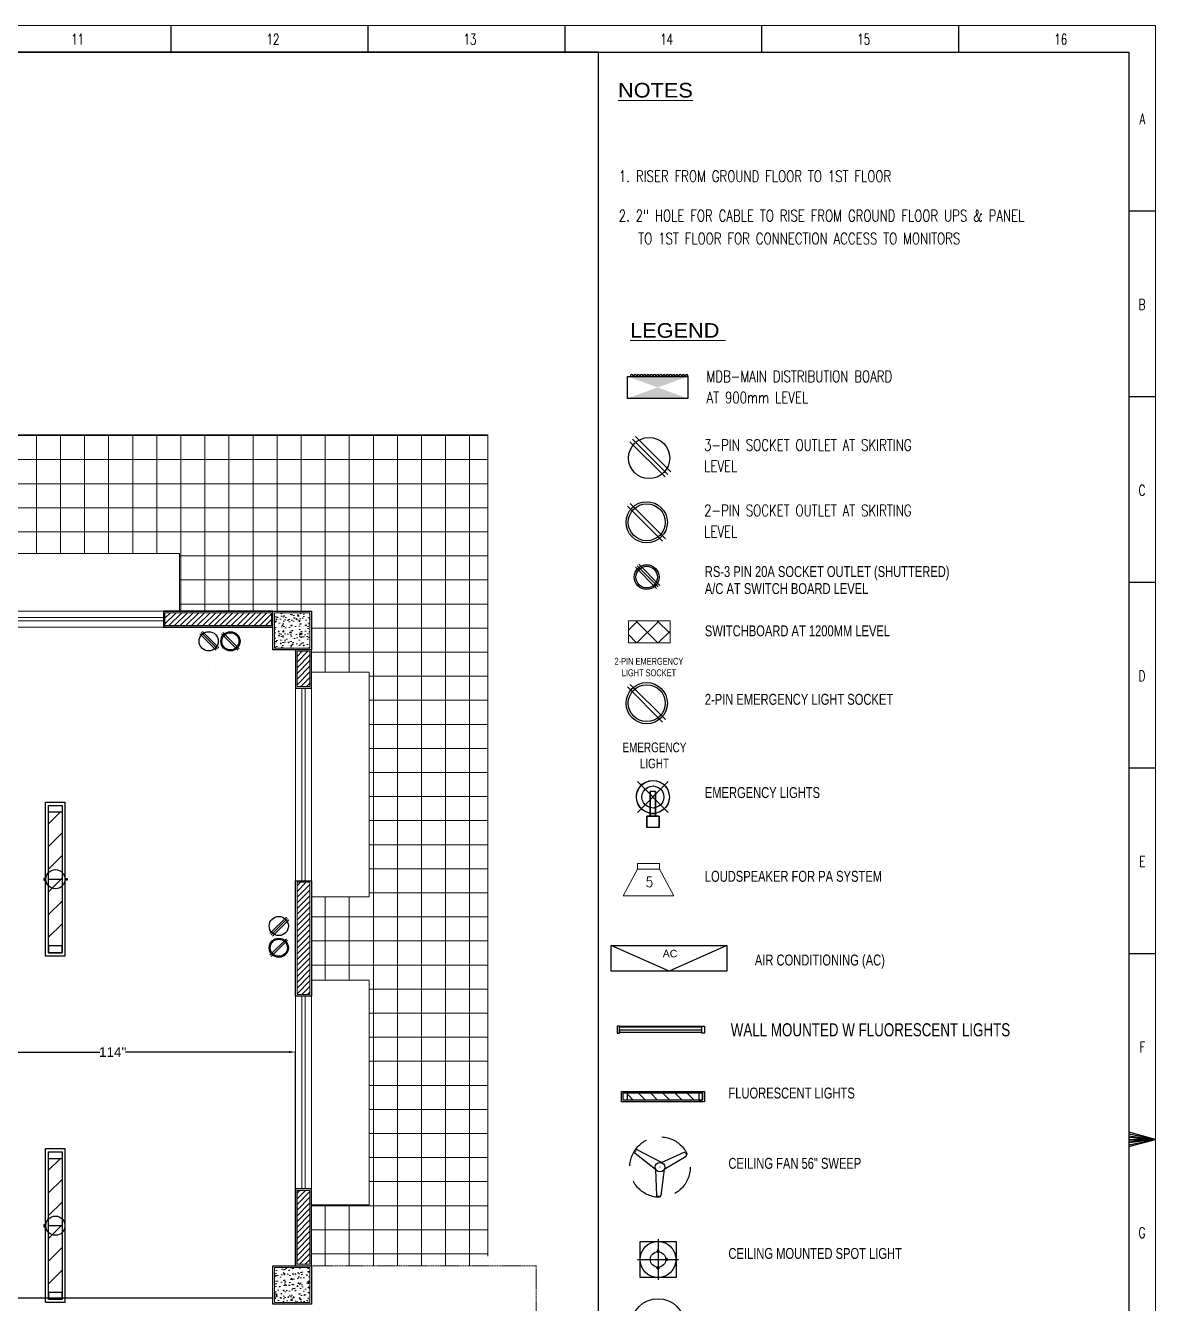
# Model space of a CAD drawing. Header units: inches. Extents: x 112 to 4169, y -2569 to 841.
# Drawn here: x 2193.2 to 2545.4, y -2273 to -1874.8 of the extents above; entities that cross this region are included whole.
import ezdxf

# ---------------------------------------------------------------- set-up
doc = ezdxf.new("R2010")
doc.units = ezdxf.units.IN
doc.header["$MEASUREMENT"] = 0
doc.linetypes.add('DASH', pattern=[0.35, 0.25, -0.1])
doc.linetypes.add('DASHED', pattern=[0.75, 0.5, -0.25])
doc.layers.get('Defpoints').update_dxf_attribs({"lineweight": 0})
for name, color, linetype, lineweight in [('COLUMN', 1, 'Continuous', 25), ('E-CF-Ceiling-Fan', 42, 'Continuous', 30), ('E-Legend', 7, 'Continuous', 30), ('E-MDB', 1, 'Continuous', 30), ('Glass', 5, 'Continuous', 9), ('HACTH', 8, 'Continuous', 9), ('Plaster Line', 254, 'Continuous', 15), ('Porch', 90, 'Continuous', 15), ('railing', 232, 'Continuous', 15), ('Sunshed', 5, 'Continuous', 15), ('Switchboard', 30, 'Continuous', 13), ('Text', 252, 'Continuous', 15), ('WINDOW', 140, 'Continuous', 9)]:
    doc.layers.add(name, color=color, linetype=linetype, lineweight=lineweight)
for name, color, linetype in [('HVAC', 44, 'Continuous'), ('Layer 1', 7, 'Continuous'), ('Lights', 7, 'Continuous'), ('Panels', 1, 'Continuous'), ('Sockets', 7, 'Continuous'), ('TEG BORDER', 7, 'Continuous'), ('wall 05', 253, 'Continuous')]:
    doc.layers.add(name, color=color, linetype=linetype)
doc.styles.get("Standard").update_dxf_attribs({"font": 'arial.ttf'})
doc.styles.add('Swiss721', font='swisscl.ttf')
doc.styles.add('TAVE1', font='ROMANS.shx', dxfattribs={"width": 0.75})
doc.styles.add('TEG BORDER', font='txt_qlt.shx', dxfattribs={"width": 0.7, "bigfont": 'hztxt.shx'})
doc.styles.add('TIMES', font='ARIALN.TTF')
doc.dimstyles.get("Standard").update_dxf_attribs({"dimtxt": 3, "dimasz": 2, "dimexe": 0.18, "dimexo": 0.0625, "dimgap": 0.09, "dimtad": 0, "dimtih": 1, "dimtoh": 1, "dimdec": 0, "dimzin": 0, "dimdsep": 46, "dimtxsty": 'Standard', "dimcen": 0.09, "dimclrd": 5, "dimadec": 0, "dimazin": 0, "dimtfac": 1, "dimtdec": 0, "dimtofl": 0, "dimtmove": 0, "dimatfit": 3, "dimfxl": 1, "dimtolj": 1, "dimtzin": 0, "dimarcsym": 0})
pattern_1 = [(45, (-117185.7248, -175112.3978), (-0.8838834765, 0.8838834765), [])]

# ---------------------------------------------------------------- blocks, each defined once
blk = doc.blocks.new('C 12X12')
at = {"layer": 'HACTH'}
h = blk.add_hatch(dxfattribs=at)
h.set_pattern_fill('AR-CONC', color=256, scale=0.5, style=0)
h.set_pattern_definition([(50, (0, 0), (3.58630091, -0.313760675), [0.375, -4.125]), (355, (0, 0), (-0.69375667, 3.76096067), [0.3, -3.3]), (100.4514, (0.299, -0.026), (2.89254691, 3.44719771), [0.31870095, -3.50571056]), (46.1842, (0, 1), (5.33620524, -0.82759507), [0.5625, -6.1875]), (96.6356, (0.4447, 0.931), (4.67331353, 4.87058935), [0.47805144, -5.258565]), (351.1842, (0, 1), (4.67330973, 4.870593), [0.45, -4.95]), (21, (0.5, 0.75), (2.98453526, -2.01309445), [0.375, -4.125]), (326, (0.5, 0.75), (1.21657666, 3.62575023), [0.3, -3.3]), (71.4514, (0.7487, 0.5822), (4.20111314, 1.61265248), [0.31870095, -3.50571056]), (37.5, (0, 0), (0.060799277, 1.66446927), [0, -3.26, 0, -3.35, 0, -3.3125]), (7.5, (0, 0), (1.315347687, 1.97205856), [0, -1.91, 0, -3.185, 0, -1.2625]), (327.5, (-1.115, 0), (2.66911218, -0.112774359), [0, -1.25, 0, -3.9, 0, -5.175]), (317.5, (-1.615, 0), (2.915930847, 0.50052491), [0, -1.625, 0, -2.59, 0, -3.675])])
h.paths.add_polyline_path([(88279, -6819.5), (88279, -6808.5), (88268, -6808.5), (88268, -6819.5)])
at = {"layer": 'COLUMN'}
blk.add_lwpolyline([(88267.5, -6808), (88279.5, -6808), (88279.5, -6820), (88267.5, -6820)], close=True, dxfattribs=at)
at = {"layer": 'Plaster Line'}
blk.add_lwpolyline([(88268, -6808.5), (88279, -6808.5), (88279, -6819.5), (88268, -6819.5)], close=True, dxfattribs=at)
blk = doc.blocks.new('240 BORDER A2')
for p, q in [((408.37, 420), (408.37, 415)), ((445.5, 420), (445.5, 415)), ((482.62, 420), (482.62, 415)), ((519.75, 420), (519.75, 415)), ((556.87, 420), (556.87, 415)), ((594, 385), (589, 385)), ((594, 350), (589, 350)), ((594, 315), (589, 315)), ((594, 280), (589, 280)), ((594, 245), (589, 245)), ((589, 210), (594, 210)), ((592.75, 210), (590.25, 210))]:
    blk.add_line(p, q)
at = {"linetype": 'Continuous'}
blk.add_line((489, 415), (5, 415), dxfattribs=at)
at = {"color": 5, "lineweight": 15}
blk.add_lwpolyline([(0, 420), (594, 420), (594, 0), (0, 0)], close=True, dxfattribs=at)
blk.add_lwpolyline([(5, 415), (589, 415), (589, 5), (5, 5)], close=True)
blk.add_lwpolyline([(594, 210), (589, 211.34), (589, 208.66), (594, 210), (589, 211), (589, 210.67), (594, 210), (589, 210.33), (589, 209.67), (594, 210), (589, 209.33), (589, 209), (594, 210)])
at = {"layer": 'TEG BORDER'}
blk.add_line((489, 116), (489, 415), dxfattribs=at)
at = {"char_height": 2, "width": 2, "style": 'TEG BORDER'}
for s, insert, attachment_point in [('\\pi0.3;11', (389.3, 418.41), 1), ('\\pi2.2204e-016;12', (426.42, 418.41), 1), ('\\pi2.2204e-016;13', (463.55, 418.41), 1), ('\\pi-0.033333;14', (500.67, 418.41), 1), ('\\pi2.2204e-016;15', (537.8, 418.41), 1), ('\\pi0.033333;16', (574.92, 418.41), 1), ('A', (592.09, 403.39), 3), ('B', (592.09, 368.39), 3), ('C', (592.09, 333.39), 3), ('D', (592.09, 298.39), 3), ('E', (592.09, 263.39), 3), ('F', (592.09, 228.39), 3), ('G', (592.09, 193.39), 3)]:
    blk.add_mtext(s, dxfattribs=dict(at, insert=insert, attachment_point=attachment_point))
blk = doc.blocks.new('CF')
for p, q in [((-23.8, 14.2), (-22.8, 15.9)), ((-4.1, -2.1), (-23.5, 12.8)), ((1.4, 4.3), (-21.4, 16.2)), ((1.4, 4.3), (22.9, 14)), ((24.1, 13.5), (25, 11.7)), ((3.9, -1.9), (24.7, 10.4)), ((-4.1, -2.1), (-3.3, -26.6)), ((3.9, -1.9), (0.7, -26.8)), ((-0.4, -27.8), (-2.4, -27.7))]:
    blk.add_line(p, q)
for radius in [4.48, 0.0888]:
    blk.add_circle((0, 0), radius)
for centre, radius, start, end in [((-23, 13.7), 0.996, 147.1351, 237.1351), ((-21.9, 15.4), 0.996, 57.1351, 147.1351), ((23.2, 13), 0.996, 27.1351, 117.1351), ((24.1, 11.3), 1.03, 299.2548, 26.4357), ((-2.3, -26.7), 0.996, 177.1351, 267.1351), ((-0.3, -26.8), 0.996, 267.1351, 357.1351)]:
    blk.add_arc(centre, radius, start, end)
blk = doc.blocks.new('A$C63C712C3')
at = {"ltscale": 2}
for p, q in [((40, 42), (34, 42)), ((40, 16), (34, 16)), ((1231, 42), (1237, 42)), ((1231, 16), (1237, 16))]:
    blk.add_line(p, q, dxfattribs=at)
for points in [[(35, 103), (0, 103), (0, 0), (35, 0)], [(35, 103), (1235, 103), (1235, 90), (35, 90)], [(40, 48), (1231, 48), (1231, 10), (40, 10)], [(1235, 103), (1271, 103), (1271, 0), (1235, 0)]]:
    blk.add_lwpolyline(points, close=True, dxfattribs=at)
blk = doc.blocks.new('*D297')
at = {"color": 0, "lineweight": -2, "transparency": 16777216}
for p, q in [((2163.41, -2194.72), (2163.41, -2194.51)), ((2277.31, -2261.24), (2277.31, -2194.51))]:
    blk.add_line(p, q, dxfattribs=at)
at = {"color": 5, "lineweight": -2, "transparency": 16777216}
for p, q in [((2165.41, -2194.69), (2216.36, -2194.69)), ((2275.31, -2194.69), (2224.37, -2194.69))]:
    blk.add_line(p, q, dxfattribs=at)
at = {"color": 5, "transparency": 16777216}
for points in [[(2165.41, -2194.36), (2165.41, -2195.03), (2163.41, -2194.69)], [(2275.31, -2194.36), (2275.31, -2195.03), (2277.31, -2194.69)]]:
    blk.add_solid(points, dxfattribs=at)
at = {"layer": 'Defpoints', "color": 0, "transparency": 16777216}
for p in [(2163.41, -2194.79), (2277.31, -2194.69), (2277.31, -2261.3)]:
    blk.add_point(p, dxfattribs=at)
at = {"color": 0, "transparency": 16777216, "insert": (2220.36, -2194.69), "char_height": 3, "attachment_point": 5}
blk.add_mtext('\\A1;114"', dxfattribs=at)

msp = doc.modelspace()

# ---------------------------------------------------------------- hatches: boundary and pattern name
h = msp.add_hatch()
h.set_pattern_fill('ANSI31', color=256, scale=40)
h.set_pattern_definition([(45, (1974.5615, -2243.324), (-3.53553, 3.53553), [])])
h.paths.add_polyline_path([(2204.61, -2119.98), (2200.41, -2119.98), (2200.41, -2161.59), (2204.61, -2161.59)])
h = msp.add_hatch()
h.set_pattern_fill('ANSI31', color=256, scale=21.528028, angle=90)
h.set_pattern_definition([(135, (2447.0444, -2331.2247), (-1.902827, -1.902827), [])])
h.paths.add_polyline_path([(2380.66, -2207.41), (2380.66, -2209.67), (2403.06, -2209.67), (2403.06, -2207.41)])
h = msp.add_hatch()
h.set_pattern_fill('ANSI31', color=256, scale=40)
h.set_pattern_definition([(45, (1974.5615, -2351.324), (-3.53553, 3.53553), [])])
h.paths.add_polyline_path([(2204.61, -2227.98), (2200.41, -2227.98), (2200.41, -2269.59), (2204.61, -2269.59)])
at = {"layer": 'HACTH', "ltscale": 10}
h = msp.add_hatch(dxfattribs=at)
h.set_pattern_fill('ANSI37', color=256, scale=60, angle=45, style=0)
h.set_pattern_definition([(90, (-137903.395, -173797.579), (-7.5, 1e-15), []), (180, (-137903.395, -173797.579), (-1e-15, -7.5), [])])
h.paths.add_polyline_path([(2282.31, -2057.3), (2282.31, -2069.3), (2282.31, -2076.3), (2300.31, -2076.3), (2300.31, -2146.3), (2282.31, -2146.3), (2282.31, -2172.3), (2300.31, -2172.3), (2300.31, -2242.3), (2282.31, -2242.3), (2282.31, -2261.3), (2337.32, -2261.3), (2337.32, -2002.29), (2282.31, -2002.29), (1930.81, -2002.29), (1930.81, -2057.3), (1942.07, -2057.3), (1942.07, -2039.3), (2012.07, -2039.3), (2012.07, -2057.3), (2036.31, -2057.3), (2036.31, -2039.3), (2106.31, -2039.3), (2106.31, -2057.3), (2116.31, -2057.3), (2171.15, -2057.3), (2171.15, -2039.3), (2241.15, -2039.3), (2241.15, -2057.3), (2270.31, -2057.3)])
h.paths.add_polyline_path([(1798.31, -2057.3), (1798.31, -2002.29), (1613.31, -2002.29), (1613.31, -2057.3), (1673.31, -2057.3), (1685.31, -2057.3)])
at = {"layer": 'HACTH'}
h = msp.add_hatch(dxfattribs=at)
h.set_pattern_fill('ANSI31', color=256, scale=10, style=0)
h.set_pattern_definition(pattern_1)
h.paths.add_polyline_path([(2269.81, -2061.8), (2269.81, -2057.8), (2236.65, -2057.8), (2236.65, -2061.8)])
h = msp.add_hatch(dxfattribs=at)
h.set_pattern_fill('ANSI31', color=256, scale=10, style=0)
h.set_pattern_definition(pattern_1)
h.paths.add_polyline_path([(2277.81, -2080.8), (2281.81, -2080.8), (2281.81, -2069.8), (2277.81, -2069.8)])
h = msp.add_hatch(dxfattribs=at)
h.set_pattern_fill('ANSI31', color=256, scale=10, style=0)
h.set_pattern_definition([(45, (-121383.3874, -173770.7034), (-0.8838834765, 0.8838834765), [])])
h.paths.add_polyline_path([(2281.81, -2141.8), (2277.81, -2141.8), (2277.81, -2160.79), (2277.81, -2164.79), (2277.81, -2176.8), (2281.81, -2176.8)])
h = msp.add_hatch(dxfattribs=at)
h.set_pattern_fill('ANSI31', color=256, scale=10, style=0)
h.set_pattern_definition([(45, (-117185.7248, -175129.3978), (-0.8838834765, 0.8838834765), [])])
h.paths.add_polyline_path([(2277.81, -2260.8), (2281.81, -2260.8), (2281.81, -2237.8), (2277.81, -2237.8)])
at = {"layer": 'Panels'}
h = msp.add_hatch(color=256, dxfattribs=at)
h.dxf.hatch_style = 1
h.paths.add_polyline_path([(2390.21, -1987.58), (2380.78, -1991.01), (2399.64, -1991.01)])
h.paths.add_polyline_path([(2380.78, -1984.16), (2390.21, -1987.58), (2399.64, -1984.16)])
at = {"layer": 'Switchboard'}
h = msp.add_hatch(dxfattribs=at)
h.set_pattern_fill('ANSI37', color=256, scale=37.674049, angle=180)
h.set_pattern_definition([(225, (2676.724, -1574.3936), (3.329947, -3.329947), []), (315, (2676.724, -1574.3936), (3.329947, 3.329947), [])])
h.paths.add_polyline_path([(2381.08, -2060.27), (2381.08, -2067.16), (2394.06, -2067.16), (2394.06, -2060.27)])

# ---------------------------------------------------------------- linework, layer by layer
at = {"color": 1}
msp.add_line((2250.38, -2075.45), (2250.38, -2075.45), dxfattribs=at)
for p, q in [((2200.41, -2140.79), (2204.61, -2140.79)), ((2200.41, -2248.79), (2204.61, -2248.79)), ((1912.31, -2271.3), (2270.31, -2271.3))]:
    msp.add_line(p, q)
for points in [[(2205.47, -2164.79), (2199.47, -2164.79), (2199.47, -2116.79), (2205.47, -2116.79)], [(2204.61, -2163.73), (2200.41, -2163.73), (2200.41, -2117.84), (2204.61, -2117.84)], [(2200.41, -2117.84), (2204.61, -2117.84), (2204.61, -2119.98), (2200.41, -2119.98)], [(2200.41, -2163.73), (2204.61, -2163.73), (2204.61, -2161.59), (2200.41, -2161.59)], [(2404.78, -2206.95), (2404.78, -2210.18), (2378.94, -2210.18), (2378.94, -2206.95)], [(2404.21, -2207.41), (2404.21, -2209.67), (2379.51, -2209.67), (2379.51, -2207.41)], [(2379.51, -2209.67), (2379.51, -2207.41), (2380.66, -2207.41), (2380.66, -2209.67)], [(2404.21, -2209.67), (2404.21, -2207.41), (2403.06, -2207.41), (2403.06, -2209.67)], [(2205.47, -2272.79), (2199.47, -2272.79), (2199.47, -2224.79), (2205.47, -2224.79)], [(2204.61, -2271.73), (2200.41, -2271.73), (2200.41, -2225.84), (2204.61, -2225.84)], [(2200.41, -2225.84), (2204.61, -2225.84), (2204.61, -2227.98), (2200.41, -2227.98)], [(2200.41, -2271.73), (2204.61, -2271.73), (2204.61, -2269.59), (2200.41, -2269.59)]]:
    msp.add_lwpolyline(points, close=True)
at = {"lineweight": 15}
for points in [[(2383.97, -2135.9), (2383.97, -2137.73), (2379.46, -2145.98), (2395.3, -2145.98)], [(2390.79, -2135.9), (2383.97, -2135.9)], [(2383.97, -2137.73), (2390.79, -2137.73), (2390.79, -2135.9)], [(2395.3, -2145.98), (2390.79, -2137.73)]]:
    msp.add_lwpolyline(points, dxfattribs=at)
for points in [[(2199.54, -2140.56), (2198.86, -2140.56), (2198.87, -2141.16), (2199.55, -2141.15)], [(2205.49, -2140.56), (2206.17, -2140.56), (2206.16, -2141.16), (2205.48, -2141.15)], [(2199.54, -2248.56), (2198.86, -2248.56), (2198.87, -2249.16), (2199.55, -2249.15)], [(2390.56, -2256.94), (2390.56, -2256.4), (2390.08, -2256.4), (2390.08, -2256.94)], [(2390.27, -2258.05), (2390.32, -2258.05)], [(2390.56, -2261.74), (2390.56, -2262.29), (2390.08, -2262.29), (2390.08, -2261.74)], [(2392.72, -2259.56), (2393.27, -2259.55), (2393.26, -2259.07), (2392.72, -2259.08)]]:
    msp.add_lwpolyline(points)
for centre, radius in [((2202.51, -2140.82), 2.99), ((2202.51, -2248.82), 2.99), ((2390.32, -2259.34), 2.41)]:
    msp.add_circle(centre, radius)
at = {"linetype": 'DASHED', "ltscale": 20}
msp.add_circle((2390.94, -2230.56), 9.42, dxfattribs=at)
at = {"lineweight": 15}
msp.add_open_spline([(2388.25, -2140.13), (2388.25, -2140.13), (2387.09, -2140.13), (2387.09, -2140.13), (2387.09, -2140.13), (2386.95, -2141.47), (2386.95, -2141.47), (2386.95, -2141.47), (2387.09, -2141.33), (2387.09, -2141.33), (2389.21, -2140.3), (2388.73, -2144.54), (2386.95, -2142.96), (2386.95, -2142.96), (2386.85, -2142.67), (2386.85, -2142.67)], degree=3, knots=[0, 0, 0, 0, 1, 1, 1, 2, 2, 2, 3, 3, 3, 4, 4, 4, 5, 5, 5, 5], dxfattribs=at)
at = {"layer": 'Glass', "ltscale": 10}
for points in [[(2236.15, -2059.3), (2236.15, -2060.3), (2176.15, -2060.3), (2176.15, -2059.3)], [(2280.31, -2081.3), (2279.31, -2081.3), (2279.31, -2141.3), (2280.31, -2141.3)], [(2280.31, -2177.3), (2279.31, -2177.3), (2279.31, -2237.3), (2280.31, -2237.3)]]:
    msp.add_lwpolyline(points, close=True, dxfattribs=at)
at = {"layer": 'HVAC'}
for p, q in [((2393.77, -2169.46), (2375.76, -2161.51)), ((2411.78, -2161.51), (2393.77, -2169.46))]:
    msp.add_line(p, q, dxfattribs=at)
msp.add_lwpolyline([(2375.76, -2161.51), (2411.78, -2161.51), (2411.78, -2169.46), (2375.76, -2169.46)], close=True, dxfattribs=at)
at = {"layer": 'Layer 1', "color": 1}
for points in [[(2383.58, -2115.58), (2383.66, -2114.38), (2383.96, -2113.25), (2384.56, -2112.2), (2385.31, -2111.38), (2386.29, -2110.7), (2387.41, -2110.25), (2388.54, -2110.03), (2389.74, -2110.18), (2390.87, -2110.48), (2391.84, -2111.15), (2392.67, -2111.9), (2393.34, -2112.95), (2393.72, -2114.01), (2393.87, -2115.21)], [(2383.58, -2115.21), (2383.73, -2114.08), (2384.11, -2112.95), (2384.71, -2111.98), (2385.53, -2111.15), (2386.51, -2110.55), (2387.56, -2110.18), (2388.76, -2110.03), (2389.89, -2110.18), (2390.94, -2110.55), (2391.92, -2111.15), (2392.74, -2111.98), (2393.34, -2112.95), (2393.72, -2114.08), (2393.87, -2115.21), (2393.72, -2116.33), (2393.34, -2117.46), (2392.74, -2118.43), (2391.92, -2119.26), (2390.94, -2119.86), (2389.89, -2120.24), (2388.76, -2120.31), (2387.56, -2120.24), (2386.51, -2119.86), (2385.53, -2119.26), (2384.71, -2118.43), (2384.11, -2117.46), (2383.73, -2116.33), (2383.58, -2115.21)], [(2393.49, -2120.01), (2383.96, -2110.4)], [(2393.49, -2110.4), (2383.96, -2120.01)], [(2385.31, -2115.21), (2385.38, -2114.31), (2385.76, -2113.48), (2386.29, -2112.8), (2387.04, -2112.2), (2387.86, -2111.9), (2388.76, -2111.75), (2389.59, -2111.9), (2390.41, -2112.2), (2391.17, -2112.8), (2391.69, -2113.48), (2392.07, -2114.31), (2392.14, -2115.21), (2392.07, -2116.11), (2391.69, -2116.93), (2391.17, -2117.61), (2390.41, -2118.21), (2389.59, -2118.51), (2388.76, -2118.66), (2387.86, -2118.51), (2387.04, -2118.21), (2386.29, -2117.61), (2385.76, -2116.93), (2385.38, -2116.11), (2385.31, -2115.21)], [(2387.86, -2121.21), (2389.59, -2121.21), (2389.59, -2113.48)], [(2387.86, -2121.21), (2387.86, -2113.48), (2387.86, -2120.69), (2387.86, -2121.21), (2389.59, -2121.21)], [(2389.59, -2113.48), (2387.86, -2113.48)], [(2389.59, -2113.48), (2387.86, -2113.48)], [(2389.59, -2113.48), (2389.59, -2121.21)], [(2387.49, -2120.16), (2386.51, -2119.86), (2385.53, -2119.26), (2384.78, -2118.51), (2384.18, -2117.61), (2383.81, -2116.63), (2383.58, -2115.58)], [(2393.87, -2115.21), (2393.72, -2116.41), (2393.34, -2117.53), (2392.67, -2118.51), (2391.77, -2119.34), (2390.71, -2119.94), (2389.59, -2120.31)], [(2390.64, -2124.67), (2390.64, -2121.21), (2386.81, -2121.21), (2386.81, -2124.67)], [(2386.81, -2124.67), (2386.81, -2121.21)], [(2386.81, -2121.21), (2390.64, -2121.21)], [(2387.49, -2120.16), (2387.86, -2120.31), (2389.59, -2120.31)], [(2390.64, -2121.21), (2390.64, -2124.67)], [(2390.64, -2124.67), (2386.81, -2124.67)]]:
    msp.add_lwpolyline(points, dxfattribs=at)
at = {"layer": 'Lights', "color": 40}
for p, q in [((2390.32, -2252.98), (2390.32, -2265.7)), ((2383.96, -2259.34), (2396.68, -2259.34))]:
    msp.add_line(p, q, dxfattribs=at)
at = {"layer": 'Lights'}
msp.add_lwpolyline([(2395.93, -2264.95), (2384.71, -2264.95), (2384.71, -2253.73), (2395.93, -2253.73)], close=True, dxfattribs=at)
for centre, radius in [((2390.32, -2259.34), 5.61), ((2390.32, -2279.93), 8.37)]:
    msp.add_circle(centre, radius, dxfattribs=at)
at = {"layer": 'Panels'}
msp.add_lwpolyline([(2399.64, -1991.01), (2380.78, -1991.01), (2380.78, -1984.16), (2399.64, -1984.16)], close=True, dxfattribs=at)
for points in [[(2382.58, -1984.16), (2382.58, -1983.92, 1), (2381.78, -1983.92), (2381.78, -1984.16)], [(2383.58, -1984.16), (2383.58, -1983.92, 1), (2382.78, -1983.92), (2382.78, -1984.16)], [(2384.59, -1984.16), (2384.59, -1983.92, 1), (2383.78, -1983.92), (2383.78, -1984.16)], [(2385.59, -1984.16), (2385.59, -1983.92, 1), (2384.79, -1983.92), (2384.79, -1984.16)], [(2386.59, -1984.16), (2386.59, -1983.92, 1), (2385.79, -1983.92), (2385.79, -1984.16)], [(2387.6, -1984.16), (2387.6, -1983.92, 1), (2386.8, -1983.92), (2386.8, -1984.16)], [(2388.6, -1984.16), (2388.6, -1983.92, 1), (2387.8, -1983.92), (2387.8, -1984.16)], [(2389.61, -1984.16), (2389.61, -1983.92, 1), (2388.8, -1983.92), (2388.8, -1984.16)], [(2390.61, -1984.16), (2390.61, -1983.92, 1), (2389.8, -1983.92), (2389.8, -1984.16)], [(2391.61, -1984.16), (2391.61, -1983.92, 1), (2390.81, -1983.92), (2390.81, -1984.16)], [(2392.61, -1984.16), (2392.61, -1983.92, 1), (2391.81, -1983.92), (2391.81, -1984.16)], [(2393.63, -1984.16), (2393.63, -1983.92, 1), (2392.83, -1983.92), (2392.83, -1984.16)], [(2394.63, -1984.16), (2394.63, -1983.92, 1), (2393.83, -1983.92), (2393.83, -1984.16)], [(2395.63, -1984.16), (2395.63, -1983.92, 1), (2394.82, -1983.92), (2394.82, -1984.16)], [(2396.63, -1984.16), (2396.63, -1983.92, 1), (2395.83, -1983.92), (2395.83, -1984.16)], [(2397.63, -1984.16), (2397.63, -1983.92, 1), (2396.83, -1983.92), (2396.83, -1984.16)], [(2398.62, -1984.16), (2398.62, -1983.92, 1), (2397.81, -1983.92), (2397.81, -1984.16)], [(2399.64, -1984.16), (2399.64, -1983.92, 1), (2398.84, -1983.92), (2398.84, -1984.16)]]:
    msp.add_lwpolyline(points, format="xyb", dxfattribs=at)
at = {"layer": 'Plaster Line'}
for p, q in [((2236.65, -2057.8), (2236.65, -2061.8)), ((2238.15, -2061.8), (2238.15, -2061.8))]:
    msp.add_line(p, q, dxfattribs=at)
for points in [[(2269.81, -2057.8), (2236.65, -2057.8), (2236.65, -2061.8), (2269.81, -2061.8)], [(2281.81, -2069.8), (2277.81, -2069.8), (2277.81, -2080.8), (2281.81, -2080.8)], [(2281.81, -2237.8), (2277.81, -2237.8), (2277.81, -2260.8), (2281.81, -2260.8)]]:
    msp.add_lwpolyline(points, close=True, dxfattribs=at)
msp.add_lwpolyline([(2277.81, -2160.79), (2277.81, -2141.8), (2281.81, -2141.8), (2281.81, -2176.8), (2277.81, -2176.8), (2277.81, -2164.79), (2277.81, -2164.79), (2277.81, -2160.79), (2277.81, -2160.79)], dxfattribs=at)
at = {"layer": 'Porch', "linetype": 'DASH', "ltscale": 1.5}
msp.add_lwpolyline([(2282.31, -2261.3), (2352.32, -2261.3), (2352.32, -2429.3), (2282.31, -2429.3)], dxfattribs=at)
at = {"layer": 'railing', "ltscale": 20}
msp.add_lwpolyline([(1930.81, -2002.29), (2282.31, -2002.29), (2337.32, -2002.29), (2337.32, -2258.3)], dxfattribs=at)
at = {"layer": 'Sockets', "color": 5}
for p, q in [((2394.29, -2013.88), (2383.31, -2002.9)), ((2392.51, -2015.47), (2381.53, -2004.49)), ((2393.4, -2014.68), (2382.42, -2003.7)), ((2252.6, -2069.42), (2247.49, -2064.32)), ((2253.01, -2069.05), (2247.91, -2063.95)), ((2253.42, -2068.68), (2248.32, -2063.58)), ((2269.39, -2157.72), (2274.49, -2152.62)), ((2269.75, -2158.13), (2274.85, -2153.03)), ((2270.12, -2158.55), (2275.22, -2153.45))]:
    msp.add_line(p, q, dxfattribs=at)
at = {"layer": 'Sockets', "color": 3}
for p, q in [((2391.77, -2035.5), (2380.79, -2024.52)), ((2392.65, -2034.7), (2381.67, -2023.72)), ((2384.35, -2042.66), (2390.94, -2049.25)), ((2383.29, -2043.61), (2389.88, -2050.2)), ((2383.82, -2043.14), (2390.41, -2049.73)), ((2259.37, -2069.42), (2254.27, -2064.32)), ((2259.78, -2069.05), (2254.68, -2063.95)), ((2269.39, -2164.49), (2274.49, -2159.39)), ((2269.75, -2164.91), (2274.85, -2159.81))]:
    msp.add_line(p, q, dxfattribs=at)
at = {"layer": 'Sockets', "color": 1}
for p, q in [((2391.77, -2091.88), (2380.79, -2080.9)), ((2392.65, -2091.09), (2381.67, -2080.11))]:
    msp.add_line(p, q, dxfattribs=at)
at = {"layer": 'Sockets', "color": 5}
for centre, radius in [((2387.55, -2009.57), 6.43), ((2250.29, -2066.68), 2.99), ((2272.13, -2155.41), 2.99)]:
    msp.add_circle(centre, radius, dxfattribs=at)
at = {"layer": 'Sockets', "color": 3}
for centre, radius in [((2386.8, -2029.6), 6.43), ((2386.8, -2029.6), 5.75), ((2386.8, -2046.68), 3.86), ((2386.8, -2046.68), 3.36), ((2257.06, -2066.68), 2.99), ((2257.06, -2066.68), 2.67), ((2272.13, -2162.19), 2.99), ((2272.13, -2162.19), 2.67)]:
    msp.add_circle(centre, radius, dxfattribs=at)
at = {"layer": 'Sockets', "color": 1}
for radius in [6.43, 5.75]:
    msp.add_circle((2386.8, -2085.98), radius, dxfattribs=at)
at = {"layer": 'Sunshed', "linetype": 'DASH'}
for points in [[(2171.15, -2057.3), (2171.15, -2039.3), (2241.15, -2039.3), (2241.15, -2057.3)], [(2282.31, -2146.3), (2300.31, -2146.3), (2300.31, -2076.3), (2282.31, -2076.3)], [(2282.31, -2242.3), (2300.31, -2242.3), (2300.31, -2172.3), (2282.31, -2172.3)]]:
    msp.add_lwpolyline(points, dxfattribs=at)
at = {"layer": 'Switchboard'}
msp.add_lwpolyline([(2394.06, -2067.16), (2381.08, -2067.16), (2381.08, -2060.27), (2394.06, -2060.27)], close=True, dxfattribs=at)
at = {"layer": 'wall 05'}
msp.add_line((2236.15, -2057.3), (2236.15, -2062.3), dxfattribs=at)
for points in [[(2270.31, -2057.3), (2236.15, -2057.3), (2236.15, -2062.3), (2270.31, -2062.3)], [(2282.31, -2069.3), (2277.31, -2069.3), (2277.31, -2081.3), (2282.31, -2081.3)], [(2282.31, -2237.3), (2277.31, -2237.3), (2277.31, -2261.3), (2282.31, -2261.3)]]:
    msp.add_lwpolyline(points, close=True, dxfattribs=at)
for points in [[(2236.15, -2057.3), (2270.31, -2057.3)], [(2270.31, -2062.3), (2236.15, -2062.3)], [(2277.31, -2160.29), (2277.31, -2141.3), (2282.31, -2141.3), (2282.31, -2177.3), (2277.31, -2177.3), (2277.31, -2160.29)]]:
    msp.add_lwpolyline(points, dxfattribs=at)
at = {"layer": 'WINDOW', "ltscale": 10}
for points in [[(2236.15, -2057.3), (2236.15, -2062.3), (2176.15, -2062.3), (2176.15, -2057.3)], [(2282.31, -2081.3), (2277.31, -2081.3), (2277.31, -2141.3), (2282.31, -2141.3)], [(2282.31, -2177.3), (2277.31, -2177.3), (2277.31, -2237.3), (2282.31, -2237.3)]]:
    msp.add_lwpolyline(points, close=True, dxfattribs=at)

# ---------------------------------------------------------------- block references
at = {"xscale": 1.652949273830399, "yscale": 1.652949273830399, "zscale": 1.652949273830399}
msp.add_blockref('240 BORDER A2', (1563.5, -2569.03), dxfattribs=at)
at = {"layer": 'E-CF-Ceiling-Fan', "lineweight": 0, "xscale": 0.3305423980700439, "yscale": 0.3305423980700439, "zscale": 0.3305423980671144}
msp.add_blockref('CF', (2390.94, -2230.56), dxfattribs=at)
at = {"layer": 'HACTH'}
for p in [(-85997.19, 4750.7), (-85997.19, 4546.7)]:
    msp.add_blockref('C 12X12', p, dxfattribs=at)
at = {"layer": 'Lights', "lineweight": 0, "xscale": 0.02142431015372569, "yscale": 0.021424310159599, "zscale": 0.02142431016141771}
msp.add_blockref('A$C63C712C3', (2377.55, -2188.84), dxfattribs=at)

# ---------------------------------------------------------------- texts
at = {"layer": 'E-Legend', "lineweight": 0, "style": 'TIMES', "width": 1.3}
for s, p in [('%%UNOTES', (2377.86, -1897.21)), ('%%ULEGEND ', (2381.61, -1972.08))]:
    msp.add_text(s, height=4.547, dxfattribs=at).set_placement(p)
at = {"layer": 'E-MDB', "color": 0, "lineweight": 0, "style": 'TAVE1', "width": 0.75}
for s, height, p in [('1. RISER FROM GROUND FLOOR TO 1ST FLOOR ', 3.5721, (2378.14, -1923.53)), ('2. 2" HOLE FOR CABLE TO RISE FROM GROUND FLOOR UPS & PANEL   ', 3.5721, (2378.09, -1935.83)), ('TO 1ST FLOOR FOR CONNECTION ACCESS TO MONITORS', 3.5721, (2384.17, -1942.95)), ('MDB-MAIN DISTRIBUTION BOARD', 3.5721, (2405.44, -1985.92)), ('AT 900mm LEVEL', 3.5721, (2405.44, -1992.5)), ('3-PIN SOCKET OUTLET AT SKIRTING', 3.5721, (2404.7, -2007.32)), ('LEVEL', 3.572, (2404.7, -2013.9)), ('2-PIN SOCKET OUTLET AT SKIRTING', 3.5721, (2404.7, -2027.71)), ('LEVEL', 3.572, (2404.7, -2034.29))]:
    msp.add_text(s, height=height, dxfattribs=at).set_placement(p)
at = {"layer": 'HVAC'}
msp.add_text('AC', height=2.348, dxfattribs=at).set_placement((2391.8, -2165.18))
at = {"layer": 'Sockets', "color": 0, "style": 'Swiss721'}
for s, height, p in [('RS-3 PIN 20A SOCKET OUTLET (SHUTTERED)', 3.3899, (2404.91, -2046.65)), ('A/C AT SWITCH BOARD LEVEL', 3.3899, (2404.91, -2051.95)), ('SWITCHBOARD AT 1200MM LEVEL', 3.3899, (2404.91, -2065.12)), ('2-PIN EMERGENCY LIGHT SOCKET', 3.3899, (2404.91, -2086.46)), ('EMERGENCY LIGHTS', 3.3899, (2404.91, -2115.53)), ('LOUDSPEAKER FOR PA SYSTEM', 3.3899, (2404.91, -2141.62)), ('AIR CONDITIONING (AC)', 3.3899, (2420.5, -2167.71)), ('WALL MOUNTED W FLUORESCENT LIGHTS ', 4.0678, (2412.98, -2189.79)), ('FLUORESCENT LIGHTS ', 3.3899, (2412.27, -2209.17)), ('CEILING FAN 56" SWEEP', 3.3899, (2412.27, -2231.07)), ('CEILING MOUNTED SPOT LIGHT', 3.3899, (2412.27, -2259.15))]:
    msp.add_text(s, height=height, dxfattribs=at).set_placement(p)
at = {"layer": 'Text', "color": 4, "attachment_point": 2, "style": 'Swiss721'}
for s, insert, char_height, width in [('2-PIN EMERGENCY LIGHT SOCKET', (2387.49, -2071.84), 2.1528, 26.4402), ('EMERGENCY LIGHT ', (2389.2, -2098.24), 3.0139, 23.5954)]:
    msp.add_mtext(s, dxfattribs=dict(at, insert=insert, char_height=char_height, width=width))

# ---------------------------------------------------------------- dimensions: what is measured, and where the dimension line sits
dim = msp.add_linear_dim(base=(2277.31, -2194.69), p1=(2163.41, -2194.79), p2=(2277.31, -2261.3), dimstyle='Standard', override={"dimpost": '"'})
dim.commit()
dim.dimension.update_dxf_attribs({"geometry": '*D297', "text_midpoint": (2220.36, -2194.69)})

doc.saveas('drawing.dxf')
